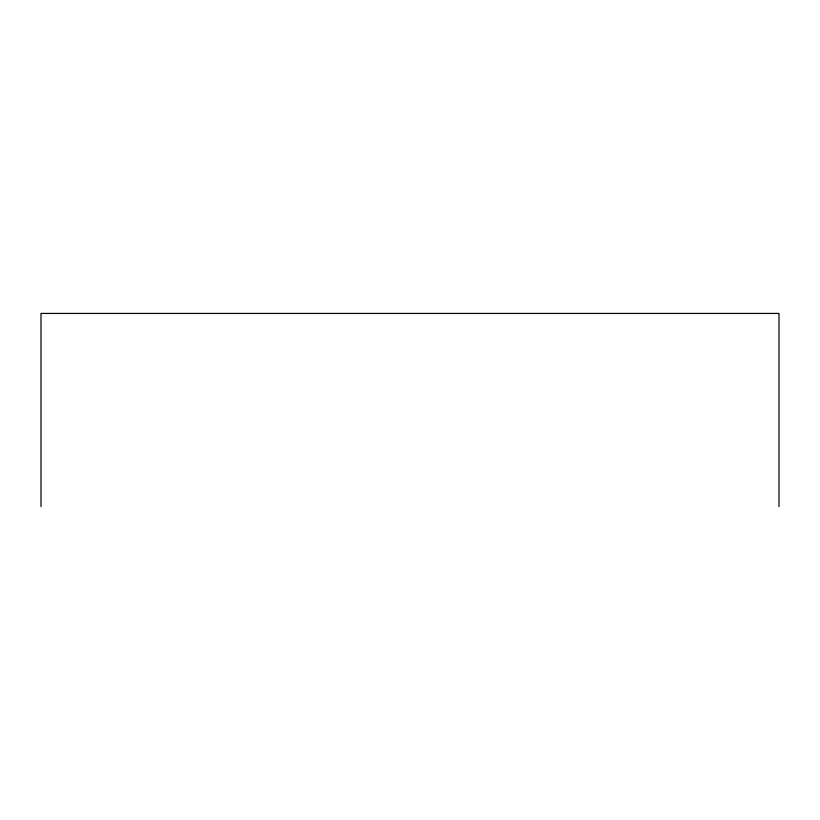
<?xml version="1.0" encoding="UTF-8"?>
<svg xmlns="http://www.w3.org/2000/svg" width="820" height="820" viewBox="0 0 820 820"><rect width="100%" height="100%" fill="white"/><g stroke="black" fill="none" stroke-linecap="round" stroke-linejoin="round"><path stroke-width="1.23" d="M779 506.565L779 313.435L41 313.435L41 506.565"/></g></svg>
